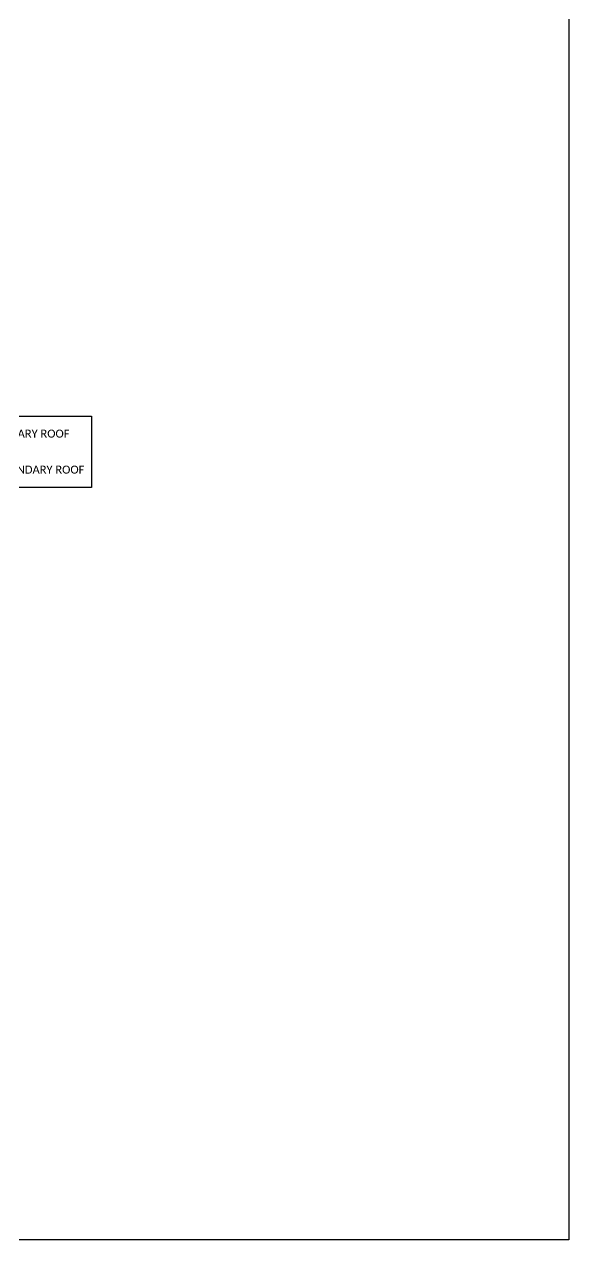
# Model space of a CAD drawing. Header units: millimetres. Extents: x -10000 to 124200, y -12045 to 23620.
# Drawn here: x 117388 to 124200, y -12045 to 3145 of the extents above; entities that cross this region are included whole.
import ezdxf

# ---------------------------------------------------------------- set-up
doc = ezdxf.new("R2010")
doc.units = ezdxf.units.MM
doc.header["$LTSCALE"] = 150
doc.linetypes.add('HIDDENX2', pattern=[19.05, 12.7, -6.35])
doc.layers.add('1625E_Roof Plan$0$ad-Text main', color=7, linetype='Continuous')
doc.styles.add('1625E_Roof Plan$0$Standard', font='calibril.ttf')

# ---------------------------------------------------------------- blocks, each defined once
blk = doc.blocks.new('1625E_Roof Plan')
at = {"layer": '1625E_Roof Plan$0$ad-Text main', "insert": (15583, -1615), "char_height": 100, "width": 524.49, "attachment_point": 5, "style": '1625E_Roof Plan$0$Standard', "bg_fill": 2}
blk.add_mtext('LEGEND:', dxfattribs=at)
blk.add_lwpolyline([(15300, -1753), (17580, -1753), (17580, -2645), (15300, -2645)], close=True)
at = {"layer": '1625E_Roof Plan$0$ad-Text main', "char_height": 100, "attachment_point": 5, "style": '1625E_Roof Plan$0$Standard', "bg_fill": 2}
for s, insert, width in [('- PRIMARY ROOF', (16769, -1971), 1048.03), ('- SECONDARY ROOF', (16859, -2421), 1266.16)]:
    blk.add_mtext(s, dxfattribs=dict(at, insert=insert, width=width))
blk = doc.blocks.new('1625_East Villa')
blk.add_blockref('1625E_Roof Plan', (0, 0))

msp = doc.modelspace()

# ---------------------------------------------------------------- block references
at = {"linetype": 'HIDDENX2', "ltscale": 0.09}
msp.add_blockref('1625_East Villa', (100650, 0), dxfattribs=at)

# ---------------------------------------------------------------- next in the draw order: linework, layer by layer
msp.add_lwpolyline([(90650, 23620), (124200, 23620), (124200, -12045), (90650, -12045)], close=True)

doc.saveas('drawing.dxf')
